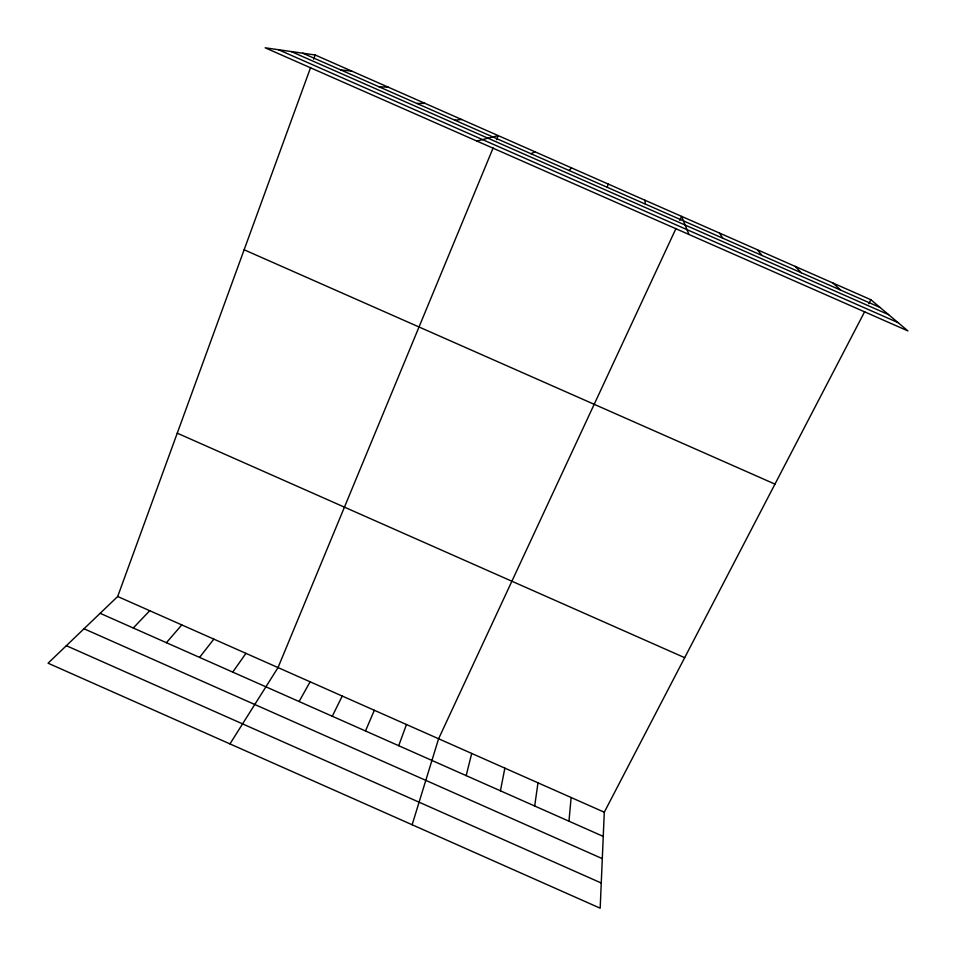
<?xml version="1.0" encoding="UTF-8"?>
<svg xmlns="http://www.w3.org/2000/svg" width="956" height="956" viewBox="0 0 956 956"><rect width="100%" height="100%" fill="white"/><g stroke="black" fill="none" stroke-linecap="round" stroke-linejoin="round"><path stroke-width="1.43" d="M864.702 311.596L604.288 812.218L600.177 908.2L48.075 663.201L117.684 596.496L310.604 67.529M568.963 821.204L571.138 797.507M534.691 806.004L537.989 782.821M500.43 790.815L504.852 768.122M466.17 775.615L471.714 753.436M412.144 824.753L438.601 738.761L675.988 228.472M607.191 187.292L608.231 184.054M313.652 59.176L315.181 54.994L870.868 299.73L907.925 330.919L265.159 47.8L315.181 54.994M398.712 745.704L406.467 724.517M493.141 147.929L278.029 667.575L229.954 743.911M496.546 139.719L498.243 135.621L476.841 141.046M365.491 730.97L374.346 710.272M679.74 220.406L681.616 216.379L688.953 234.471M332.282 716.247L342.224 696.04M868.813 303.685L870.868 299.73M299.097 701.537L310.114 681.807M232.738 672.104L245.943 653.354M199.565 657.405L213.857 639.134M166.416 642.695L181.795 624.913M569.095 170.515L571.557 167.909M133.266 627.996L149.733 610.705M530.998 153.737L534.894 151.753M454.865 120.205L461.605 119.476M416.816 103.439L424.978 103.356M378.779 86.697L388.363 87.223M340.754 69.943L351.76 71.114M302.741 53.201L880.082 307.474M291.21 51.552L888.614 314.667M278.471 49.712L898.066 322.614M244.139 249.779L774.958 484.106M177.242 433.176L684.675 657.68M117.684 596.496L604.288 812.218M100.141 613.31L603.248 836.404M84.008 628.761L602.304 858.643M66.346 645.694L601.252 883.009M832.999 283.048L840.718 290.146M795.129 266.365L801.379 272.819M757.283 249.695L762.052 255.491M719.438 233.037L722.736 238.175M644.918 200.21L645.312 204.082"/></g></svg>
